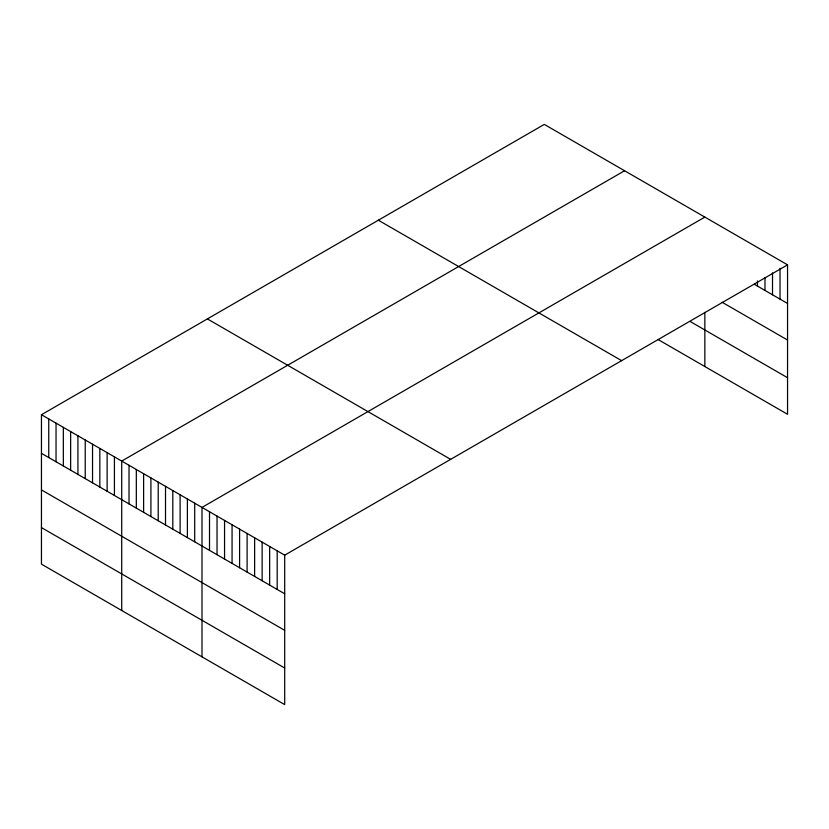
<?xml version="1.0" encoding="UTF-8"?>
<svg xmlns="http://www.w3.org/2000/svg" width="829" height="829" viewBox="0 0 829 829"><rect width="100%" height="100%" fill="white"/><g stroke="black" fill="none" stroke-linecap="round" stroke-linejoin="round"><path stroke-width="1.24" d="M41.45 414.718L284.699 555.161L284.699 704.598L41.45 564.155L41.45 414.718L544.301 124.402L787.55 264.845L787.55 414.282L657.936 339.444M624.569 170.743L121.718 461.069L121.718 610.507M704.847 217.094L201.996 507.41L201.996 656.848M284.699 555.161L787.55 264.845M754.255 284.243L787.55 303.466M722.028 302.202L787.55 340.035M690.246 321.538L787.55 377.713M378.356 220.203L621.605 360.646M207.395 318.916L450.644 459.349M41.45 453.339L284.699 593.782M41.45 489.908L284.699 630.351M41.45 527.586L284.699 668.029M780.027 268.223L780.027 299.124M772.514 272.896L772.514 294.782M764.991 277.57L764.991 290.44M757.478 280.948L757.478 286.098M704.847 312.378L704.847 366.532M277.187 550.819L277.187 589.44M269.663 546.477L269.663 585.098M262.14 542.135L262.14 580.756M254.627 537.793L254.627 576.414M247.104 533.451L247.104 572.072M239.591 529.109L239.591 567.741M232.068 524.778L232.068 563.399M224.555 520.436L224.555 559.057M217.032 516.094L217.032 554.715M209.509 511.752L209.509 550.373M194.701 503.193L194.701 541.814M187.395 498.985L187.395 537.606M180.1 494.768L180.1 533.389M172.805 490.561L172.805 529.182M165.51 486.343L165.51 524.964M158.215 482.126L158.215 520.757M150.909 477.918L150.909 516.54M143.614 473.701L143.614 512.322M136.319 469.494L136.319 508.115M129.023 465.276L129.023 503.897M114.423 456.852L114.423 495.473M107.128 452.634L107.128 491.265M99.832 448.427L99.832 487.048M92.537 444.209L92.537 482.83M85.232 440.002L85.232 478.623M77.936 435.785L77.936 474.406M70.641 431.577L70.641 470.198M63.346 427.36L63.346 465.981M56.04 423.142L56.04 461.763M48.745 418.935L48.745 457.556"/></g></svg>
